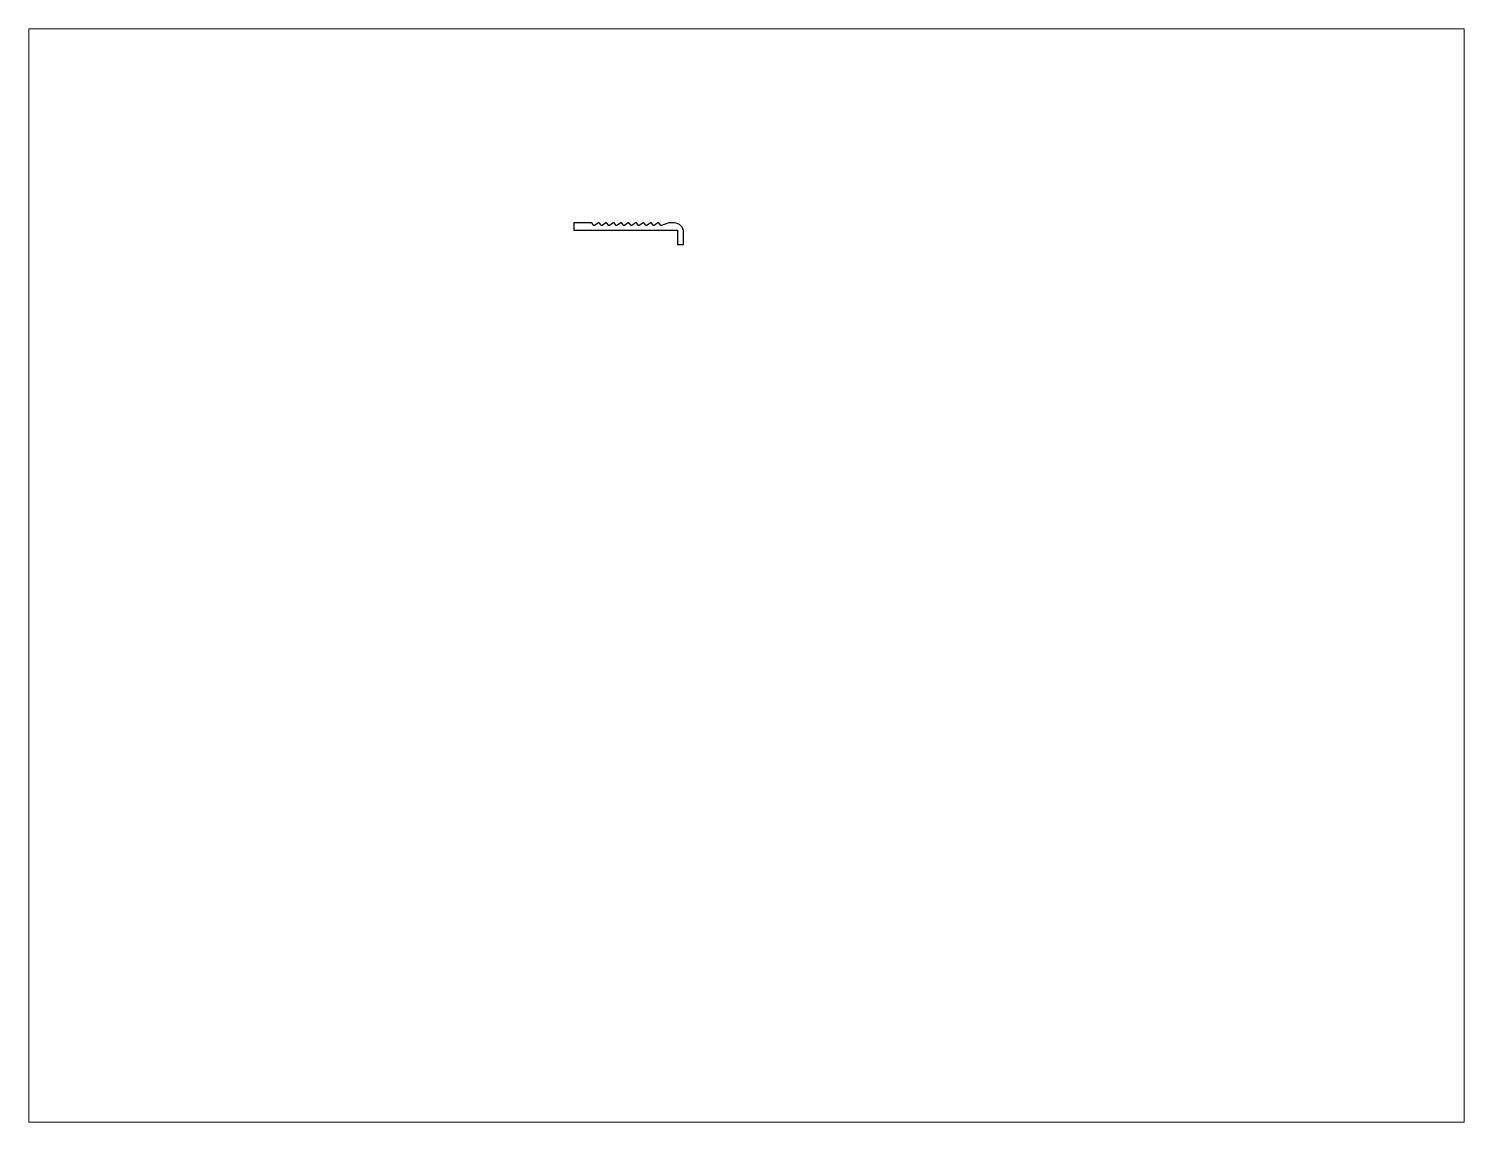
# Paper-space layout 'Layout1' of a CAD drawing. Extents: x 27 to 240, y 20 to 183.
# The model-space entities are those that its viewports show. They can reach past a viewport. Long polylines and large blocks are cut down to what shows.
import ezdxf

# ---------------------------------------------------------------- set-up
doc = ezdxf.new("R2010")
doc.units = 0
doc.header["$LTSCALE"] = 15
doc.layers.get('0').update_dxf_attribs({"linetype": 'CONTINUOUS'})
doc.layers.add('ANA', color=220, linetype='CONTINUOUS')

msp = doc.modelspace()

# ---------------------------------------------------------------- linework, layer by layer
at = {"layer": 'ANA', "color": 0}
msp.add_lwpolyline([(159.51, 224.34), (158.91, 225.04), (158.71, 225.04), (157.71, 224.34), (157.51, 224.34), (156.91, 225.04), (156.71, 225.04), (155.71, 224.34), (155.51, 224.34), (154.91, 225.04), (154.71, 225.04), (153.71, 224.34), (153.51, 224.34), (152.91, 225.04), (152.71, 225.04), (151.71, 224.34), (151.51, 224.34), (150.91, 225.04), (150.71, 225.04), (149.71, 224.34), (149.51, 224.34), (148.91, 225.04), (144.11, 225.04), (144.11, 223.14), (172.01, 223.14), (172.01, 219.24), (173.61, 219.24), (173.61, 222.54, 0.414214), (171.11, 225.04), (169.61, 225.04), (167.71, 224.34), (167.51, 224.34), (166.91, 225.04), (166.71, 225.04), (165.71, 224.34), (165.51, 224.34), (164.91, 225.04), (164.71, 225.04), (163.71, 224.34), (163.51, 224.34), (162.91, 225.04), (162.71, 225.04), (161.71, 224.34), (161.51, 224.34), (160.91, 225.04), (160.71, 225.04), (159.71, 224.34)], format="xyb", close=True, dxfattribs=at)

psp = doc.layouts.get("Layout1")

# ---------------------------------------------------------------- viewports
at = {"layer": '0', "color": 0, "linetype": 'BYBLOCK', "ltscale": 0.05}
psp.add_viewport(center=(133.35, 101.6), size=(213.36, 162.56), view_center_point=(190.51, 130.3), view_height=293.8955, dxfattribs=at)

doc.saveas('drawing.dxf')
